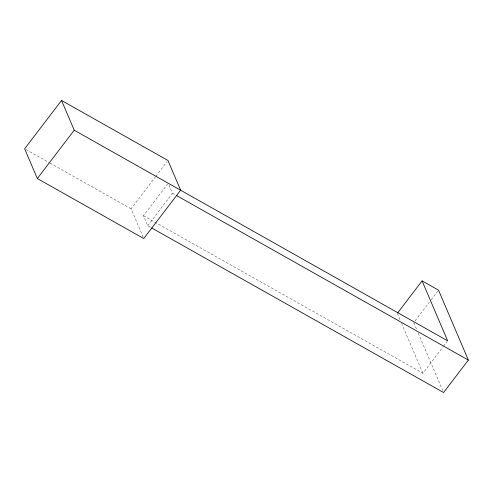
<?xml version="1.0" encoding="UTF-8"?>
<svg xmlns="http://www.w3.org/2000/svg" width="493" height="493" viewBox="0 0 493 493"><rect width="100%" height="100%" fill="white"/><g stroke="black" fill="none" stroke-linecap="round" stroke-linejoin="round"><path stroke-width="0.37" stroke-dasharray="2.46 1.85" d="M143.155 237.127L131.07 208.792L155.344 176.981M155.813 176.371L167.016 161.692M150.414 227.236L147.734 225.72L143.469 215.731L167.78 183.877M147.734 225.72L172.501 193.268L168.526 183.944M415.131 320.814L429.354 302.184M431.184 299.775L437.605 291.363M143.469 215.731L422.889 373.287L443.071 346.838M443.527 346.24L447.2 341.433M172.501 193.268L175.853 195.154M25.987 149.539L49.417 162.752M50.083 163.128L131.07 208.792M413.756 322.619L416.77 329.681M418.274 333.213L442.677 390.425M397.327 313.351L400.334 320.401M401.536 323.223L422.889 373.287"/><path stroke-width="0.74" d="M61.533 100.461L24.65 148.787L37.339 178.534L143.759 238.544L180.641 190.212L167.953 160.465L61.533 100.461L74.221 130.207L447.656 340.829L422.094 280.893L397.783 312.753M37.339 178.534L74.221 130.207M422.094 280.893L438.524 290.161L468.35 360.087L443.583 392.539L151.758 227.994M176.525 195.536L468.35 360.087"/></g></svg>
